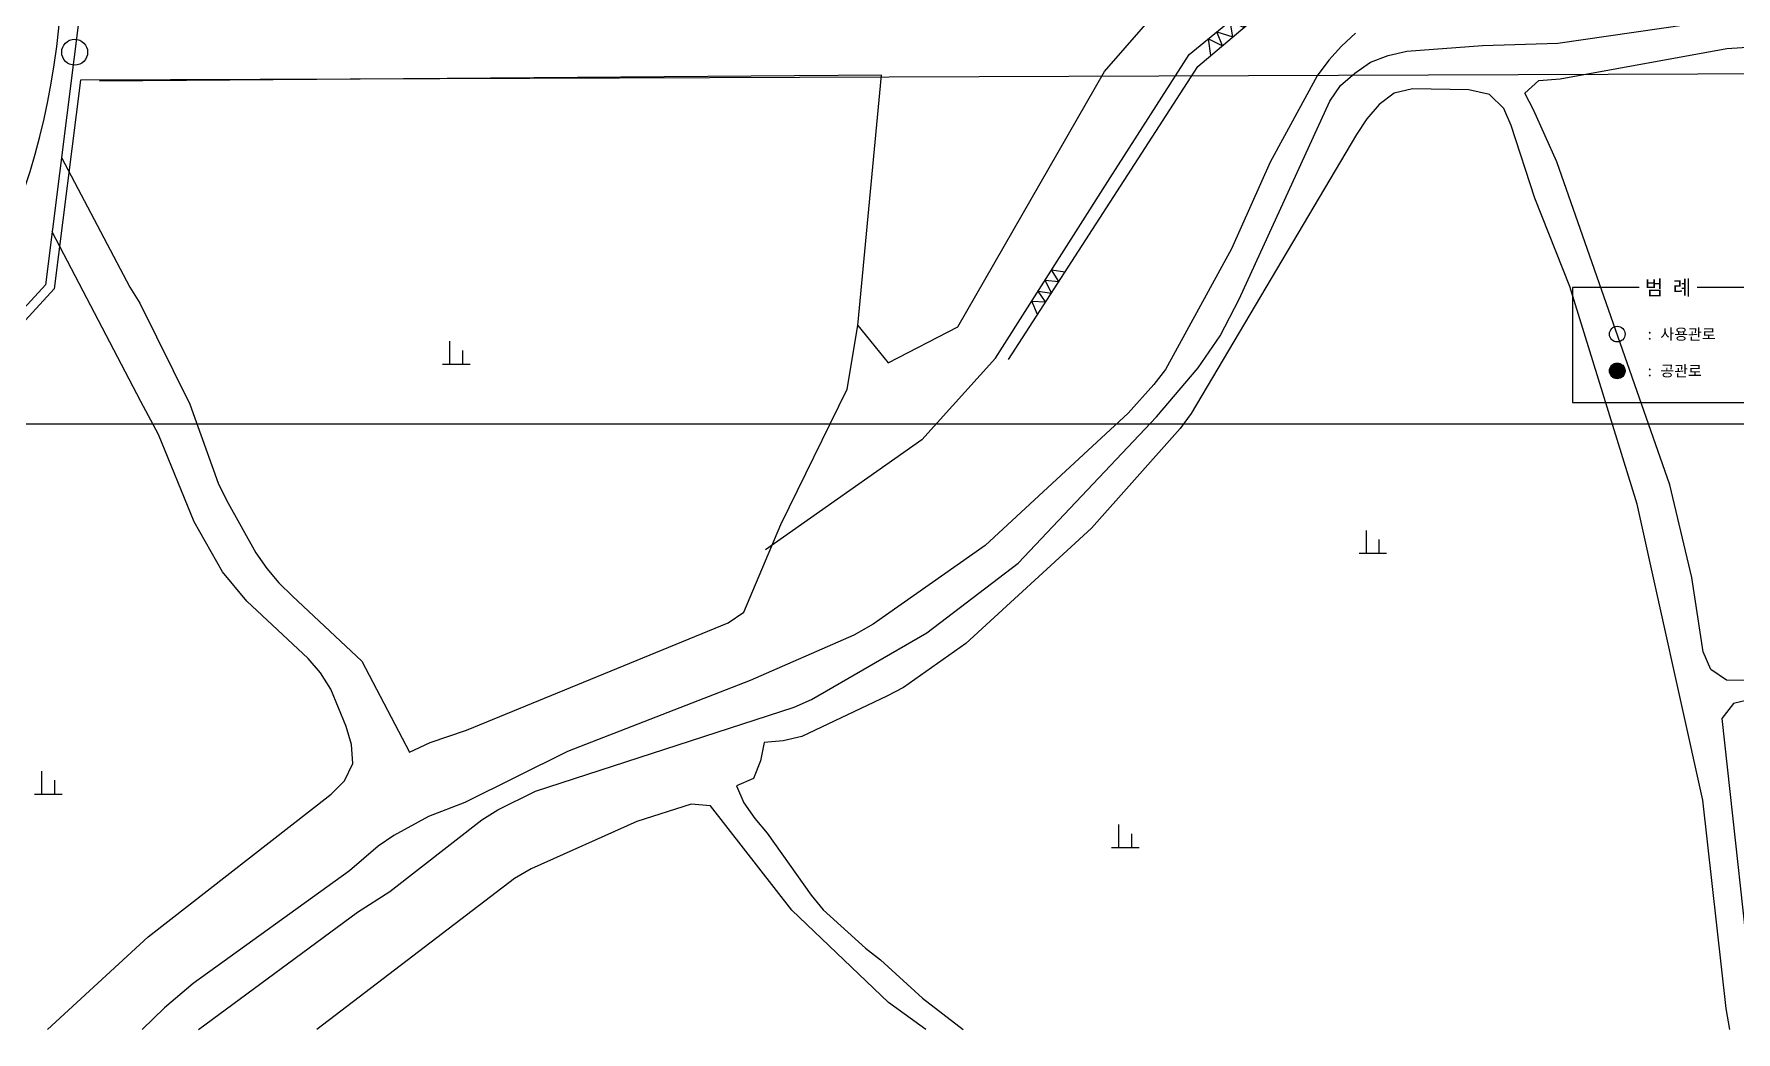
# Model space of a CAD drawing. Extents: x -24986 to -24513, y 27940 to 28142.
# Drawn here: x -24687.2 to -24594.4, y 27940 to 27994.4 of the extents above; entities that cross this region are included whole.
import ezdxf
from ezdxf.enums import TextEntityAlignment as Align

# ---------------------------------------------------------------- set-up
doc = ezdxf.new("R2010")
doc.units = 0
doc.header["$MEASUREMENT"] = 0
doc.layers.add('TX-PAPR', color=2, linetype='CONTINUOUS', plot=False)
for name, color, linetype in [('TZ-BASE', 253, 'CONTINUOUS'), ('TZ-LINE', 7, 'CONTINUOUS'), ('TZ-TEX2', 3, 'CONTINUOUS')]:
    doc.layers.add(name, color=color, linetype=linetype)
doc.styles.get("Standard").update_dxf_attribs({"font": 'GulimChe.ttf'})

msp = doc.modelspace()

# ---------------------------------------------------------------- hatches: boundary and pattern name
at = {"layer": 'TZ-LINE', "ltscale": 2}
h = msp.add_hatch(color=256, dxfattribs=at)
h.dxf.hatch_style = 1
h.paths.add_polyline_path([(-24601.3, 27976.01, 1), (-24600.447, 27976.01, 1)])

# ---------------------------------------------------------------- linework, layer by layer
at = {"layer": 'TX-PAPR'}
msp.add_lwpolyline([(-24720.146, 28076.303), (-24560.946, 28076.303), (-24560.946, 27973.103), (-24720.146, 27973.103)], close=True, dxfattribs=at)
at = {"layer": 'TZ-BASE'}
for points in [[(-24636.819, 27978.413), (-24628.817, 27992.326), (-24625.323, 27996.354), (-24620.12, 28001.352), (-24614.623, 28003.389), (-24601.607, 28005.59), (-24594.402, 28011.489), (-24591.547, 28016.474), (-24586.174, 28026.124), (-24580.97, 28032.206), (-24575.955, 28035.311), (-24571.081, 28038.187), (-24570.597, 28039.434), (-24578.389, 28042.815), (-24589.308, 28047.218), (-24598.243, 28052.932)], [(-24634.767, 27976.702), (-24628.507, 27986.53), (-24624.204, 27993.244), (-24617.901, 27998.432), (-24611.158, 28001.171), (-24598.339, 28003.109), (-24593.566, 28007.948), (-24589.027, 28014.925), (-24584.873, 28023.15), (-24582.332, 28026.547), (-24578.235, 28030.494), (-24575.95, 28032.219), (-24573.222, 28033.878), (-24569.489, 28035.536), (-24563.392, 28037.668), (-24559.349, 28037.961), (-24544.861, 28039.315), (-24542.567, 28036.605), (-24542.502, 28030.206), (-24542.663, 28022.426), (-24542.969, 28004.529), (-24542.848, 27983.337)], [(-24634.056, 27976.634), (-24623.727, 27992.596), (-24617.301, 27998.043), (-24610.725, 28000.746), (-24597.793, 28002.644), (-24592.969, 28007.589), (-24588.401, 28014.595), (-24584.363, 28022.493), (-24581.539, 28026.425), (-24577.926, 28029.677), (-24575.554, 28031.673), (-24572.721, 28033.234), (-24569.15, 28034.89), (-24563.231, 28036.988), (-24544.384, 28038.751)], [(-24752.599, 28028.395), (-24739.717, 28026.435), (-24732.069, 28024.883), (-24729.242, 28024.31), (-24717.181, 28018.463), (-24701.659, 28038.178), (-24696.509, 28038.197), (-24690.335, 28038.121), (-24683.079, 28008.312), (-24686.552, 27980.699), (-24704.261, 27961.373), (-24719.743, 27957.444), (-24737.756, 27957.581)], [(-24623.028, 27993.188), (-24623.16, 27994.103), (-24622.389, 27993.73), (-24622.692, 27994.488), (-24621.822, 27994.21), (-24621.981, 27995.074), (-24621.21, 27994.729), (-24621.311, 27995.625), (-24620.535, 27995.301)], [(-24678.217, 27940.109), (-24669.547, 27946.501), (-24667.787, 27947.642), (-24662.763, 27951.538), (-24661.885, 27952.091), (-24659.833, 27953.098), (-24645.73, 27957.689), (-24644.799, 27958.101), (-24638.509, 27961.723), (-24633.531, 27965.52), (-24625.987, 27973.51), (-24623.723, 27976.166), (-24622.512, 27977.912), (-24621.479, 27979.917), (-24616.533, 27990.709), (-24615.963, 27991.569), (-24615.175, 27992.235), (-24614.327, 27992.827), (-24613.366, 27993.2), (-24612.351, 27993.433), (-24608.225, 27993.74), (-24604.118, 27993.878), (-24595.699, 27995.089)], [(-24615.146, 27994.415), (-24615.903, 27993.712), (-24616.601, 27992.934), (-24617.238, 27992.081), (-24619.79, 27987.375), (-24621.901, 27982.656), (-24625.506, 27976.085), (-24626.139, 27975.266), (-24627.534, 27973.71), (-24635.335, 27966.499), (-24641.424, 27962.207), (-24642.478, 27961.604), (-24648.133, 27959.141), (-24658.1, 27955.265), (-24663.684, 27952.488), (-24665.678, 27951.714), (-24667.562, 27950.688), (-24668.41, 27950.097), (-24669.986, 27948.765), (-24678.492, 27942.618), (-24680.067, 27941.286), (-24681.277, 27940.109)], [(-24580.601, 27959.084), (-24594.919, 27959.156), (-24595.779, 27959.726), (-24596.187, 27960.691), (-24596.809, 27964.749), (-24598.007, 27969.789), (-24604.165, 27987.403), (-24605.429, 27990.233), (-24605.912, 27991.138), (-24605.155, 27991.841), (-24603.987, 27991.92), (-24594.907, 27993.572), (-24591.813, 27993.785), (-24591.036, 27993.087), (-24590.59, 27992.153), (-24590.216, 27991.191), (-24589.306, 27988.228), (-24587.079, 27983.248), (-24584.768, 27977.133), (-24582.046, 27967.222), (-24580.601, 27959.084)], [(-24513.199, 27992.491), (-24684.646, 27991.851)], [(-24642.274, 27978.485), (-24640.98, 27992.124), (-24683.599, 27991.805)], [(-24684.646, 27991.851), (-24686.076, 27980.479), (-24703.993, 27960.925), (-24719.682, 27956.943), (-24737.76, 27957.081), (-24738.164, 27957.293), (-24752.599, 27977.766)], [(-24594.742, 27940.109), (-24594.932, 27941.249), (-24596.202, 27952.608), (-24599.789, 27968.753), (-24603.462, 27980.608), (-24605.367, 27985.417), (-24606.648, 27989.375), (-24607.06, 27990.306), (-24607.83, 27991.071), (-24608.962, 27991.329), (-24612.025, 27991.385), (-24613.04, 27991.153), (-24613.857, 27990.525), (-24614.522, 27989.743), (-24615.091, 27988.884), (-24624.092, 27973.682), (-24624.692, 27972.859), (-24629.537, 27967.445), (-24636.387, 27961.154), (-24639.783, 27958.756), (-24640.687, 27958.273), (-24645.324, 27956.076), (-24646.337, 27955.845), (-24647.371, 27955.75), (-24647.58, 27954.75), (-24647.956, 27953.801), (-24648.887, 27953.39), (-24648.474, 27952.458), (-24647.884, 27951.61), (-24647.218, 27950.822), (-24644.82, 27947.427), (-24644.154, 27946.639), (-24641.855, 27944.55), (-24641.036, 27943.916), (-24638.735, 27941.827), (-24636.518, 27940.109)], [(-24685.679, 27987.641), (-24681.952, 27980.579), (-24681.398, 27979.701), (-24678.682, 27974.191), (-24677.13, 27969.897), (-24676.685, 27968.961), (-24675.083, 27966.095), (-24674.492, 27965.247), (-24673.826, 27964.459), (-24673.085, 27963.732), (-24669.305, 27960.187), (-24666.699, 27955.235)], [(-24686.431, 27940.109), (-24680.946, 27945.167), (-24670.971, 27952.93), (-24670.243, 27953.67), (-24669.801, 27954.612), (-24669.861, 27955.642), (-24670.164, 27956.63), (-24671.003, 27958.664), (-24671.556, 27959.543), (-24672.222, 27960.33), (-24675.571, 27963.453), (-24676.899, 27965.062), (-24678.448, 27967.787), (-24680.395, 27972.532), (-24681.36, 27974.341), (-24686.189, 27983.585)], [(-24632.472, 27979.082), (-24632.792, 27979.802), (-24632.03, 27979.764), (-24632.446, 27980.345), (-24631.719, 27980.246), (-24632.055, 27980.959), (-24631.312, 27980.874), (-24631.703, 27981.512), (-24630.97, 27981.403)], [(-24666.699, 27955.235), (-24665.585, 27955.763), (-24663.602, 27956.436), (-24649.331, 27962.271), (-24648.483, 27962.863), (-24646.47, 27967.627), (-24642.845, 27975.014), (-24642.274, 27978.485), (-24641.875, 27977.998)], [(-24642.274, 27978.485), (-24640.606, 27976.447), (-24636.819, 27978.413)], [(-24664.502, 27976.378), (-24664.502, 27977.628)], [(-24663.802, 27976.378), (-24663.802, 27977.128)], [(-24664.902, 27976.378), (-24663.402, 27976.378)], [(-24634.767, 27976.702), (-24638.78, 27972.254), (-24647.297, 27966.25)], [(-24614.543, 27966.065), (-24614.543, 27967.315)], [(-24614.943, 27966.065), (-24613.443, 27966.065)], [(-24613.843, 27966.065), (-24613.843, 27966.815)], [(-24578.337, 27940.109), (-24579.347, 27946.943), (-24579.838, 27957.297), (-24580.211, 27958.258), (-24581.231, 27958.3), (-24593.53, 27958.119), (-24594.544, 27957.888), (-24595.177, 27957.069), (-24593.298, 27939.979)], [(-24686.746, 27952.944), (-24686.746, 27954.194)], [(-24687.146, 27952.944), (-24685.646, 27952.944)], [(-24686.046, 27952.944), (-24686.046, 27953.694)], [(-24638.553, 27940.109), (-24640.603, 27941.585), (-24645.862, 27946.617), (-24650.299, 27952.312), (-24651.348, 27952.391), (-24654.313, 27951.448), (-24660.083, 27948.861), (-24660.992, 27948.345), (-24671.759, 27940.109)], [(-24628.036, 27950.028), (-24628.036, 27951.278)], [(-24627.336, 27950.028), (-24627.336, 27950.778)], [(-24628.436, 27950.028), (-24626.936, 27950.028)]]:
    msp.add_lwpolyline(points, dxfattribs=at)
msp.add_circle((-24684.958, 27993.373), 0.707, dxfattribs=at)
msp.add_arc((-24725.633, 27998.627), 40, 270.21393, 0.21393, dxfattribs=at)
at = {"layer": 'TZ-LINE', "ltscale": 2, "elevation": 0.31}
msp.add_lwpolyline([(-24599.687, 27980.555), (-24603.31, 27980.555), (-24603.31, 27974.281), (-24592.897, 27974.281), (-24592.897, 27980.555), (-24596.52, 27980.555)], dxfattribs=at)
at = {"layer": 'TZ-LINE', "ltscale": 2}
for centre in [(-24600.874, 27978.01, 0.31), (-24600.874, 27976.01, 0.31)]:
    msp.add_circle(centre, 0.427, dxfattribs=at)

# ---------------------------------------------------------------- texts
at = {"layer": 'TZ-TEX2'}
msp.add_text('범 례', height=0.8, dxfattribs=at).set_placement((-24598.104, 27980.555, 0.31), align=Align.MIDDLE)
for s, p in [(': 사용관로', (-24599.297, 27978.01, 0.31)), (': 공관로', (-24599.297, 27976.01, 0.31))]:
    msp.add_text(s, height=0.6, dxfattribs=at).set_placement(p, align=Align.MIDDLE_LEFT)

doc.saveas('drawing.dxf')
